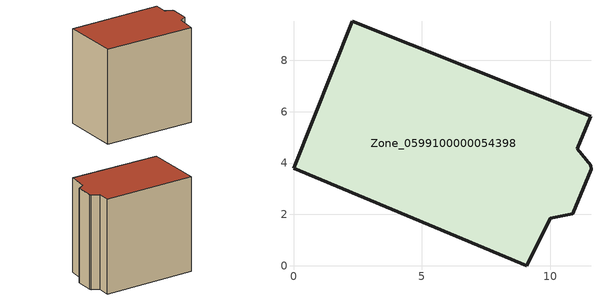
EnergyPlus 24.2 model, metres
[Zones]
Zone_0599100000054398
 floor ground (C_G): 2.29,9.52 11.57,5.82 11.04,4.56 11.57,3.92 11.58,3.76 10.86,2.03 10,1.85 9.08,0 0,3.79 z0
 wall outside (C_F): 11.57,5.82 2.29,9.52 0,3.79 9.08,0 10,1.85 10.86,2.03 11.58,3.76 11.57,3.92 11.04,4.56 11.57,5.82 z0:10.14
 roof outside (C_R): 11.57,3.92 11.04,4.56 11.57,5.82 2.29,9.52 0,3.79 9.08,0 10,1.85 10.86,2.03 11.58,3.76 z10.14
[BUILDING]
Pand.0599100000054398: North Axis=0; Terrain=City; Loads Convergence Tolerance Value=0.04; Temperature Convergence Tolerance Value=0.4; Solar Distribution=FullExterior; Maximum Number of Warmup Days=25; Minimum Number of Warmup Days=1
[Site:Location]
Rotterdam.The.Hague.AP_ZH_NLD Design_Conditions: Latitude=51.96; Longitude=4.45; Time Zone=1; Elevation=-4.5
[SITE:GROUNDTEMPERATURE:BUILDINGSURFACE]
18, 18, 18, 18, 18, 18, 18, 18, 18, 18, 18, 18
[MATERIAL] Thermal Absorptance=0.9; Solar Absorptance=0.7; Visible Absorptance=0.7
Name | Roughness | Thickness | Conductivity | Density | Specific Heat
G.TC.1946 | MediumSmooth | 0.15 | 1 | 540 | 1210
F.TC.1946 | Rough | 0.3 | 0.857143 | 1920 | 840
R.TC.1946 | MediumRough | 0.2 | 0.909091 | 1500 | 1000
[CONSTRUCTION]
C_G: G.TC.1946
C_F: F.TC.1946
C_R: R.TC.1946
[ZONE]
Zone_0599100000054398: Type=1; Multiplier=1; Ceiling Height=Autocalculate; Volume=Autocalculate; Floor Area=autocalculate; Part of Total Floor Area=Yes
[ZONEINFILTRATION:DESIGNFLOWRATE]
Infil_Zone_0599100000054398: Zone or ZoneList or Space or SpaceList=Zone_0599100000054398; Schedule=AlwaysOn; Design Flow Rate Calculation Method=Flow/Area; Flow Rate per Floor Area=0.003; Constant Term Coefficient=1; Temperature Term Coefficient=0; Velocity Term Coefficient=0; Velocity Squared Term Coefficient=0
[HVACTEMPLATE:ZONE:IDEALLOADSAIRSYSTEM]
Zone_0599100000054398: Maximum Heating Supply Air Temperature=50; Minimum Cooling Supply Air Temperature=13; Maximum Heating Supply Air Humidity Ratio=0.0156; Minimum Cooling Supply Air Humidity Ratio=0.0077; Heating Limit=NoLimit; Cooling Limit=NoLimit; Dehumidification Control Type=ConstantSensibleHeatRatio; Cooling Sensible Heat Ratio=0.7; Dehumidification Setpoint=60; Humidification Control Type=None; Humidification Setpoint=30; Outdoor Air Method=None; Outdoor Air Flow Rate per Person=0.00944; Outdoor Air Flow Rate per Zone Floor Area=0; Outdoor Air Flow Rate per Zone=0; Demand Controlled Ventilation Type=None; Outdoor Air Economizer Type=NoEconomizer; Heat Recovery Type=None; Sensible Heat Recovery Effectiveness=0.7; Latent Heat Recovery Effectiveness=0.65
[ZONECONTROL:THERMOSTAT]
ThermostatControl_Zone_0599100000054398: Zone or ZoneList=Zone_0599100000054398; Control Type Schedule=DualSetpointControlType; Control 1=Thermostat_Zone_0599100000054398; Temperature Difference Between Cutout And Setpoint=0
[THERMOSTATSETPOINT:DUALSETPOINT]
Thermostat_Zone_0599100000054398: Heating Setpoint Temperature Schedule=HeatingSetpoint_Zone_0599100000054398; Cooling Setpoint Temperature Schedule=CoolingSetpoint_Zone_0599100000054398
[SCHEDULE:COMPACT]
HeatingSetpoint_Zone_0599100000054398: Through: 12/31, For: AllDays, Until: 24:00, 21
CoolingSetpoint_Zone_0599100000054398: Through: 12/31, For: AllDays, Until: 24:00, 24
DualSetpointControlType: Through: 12/31, For: AllDays, Until: 24:00, 4
AlwaysOn: Through: 12/31, For: AllDays, Until: 24:00, 1
